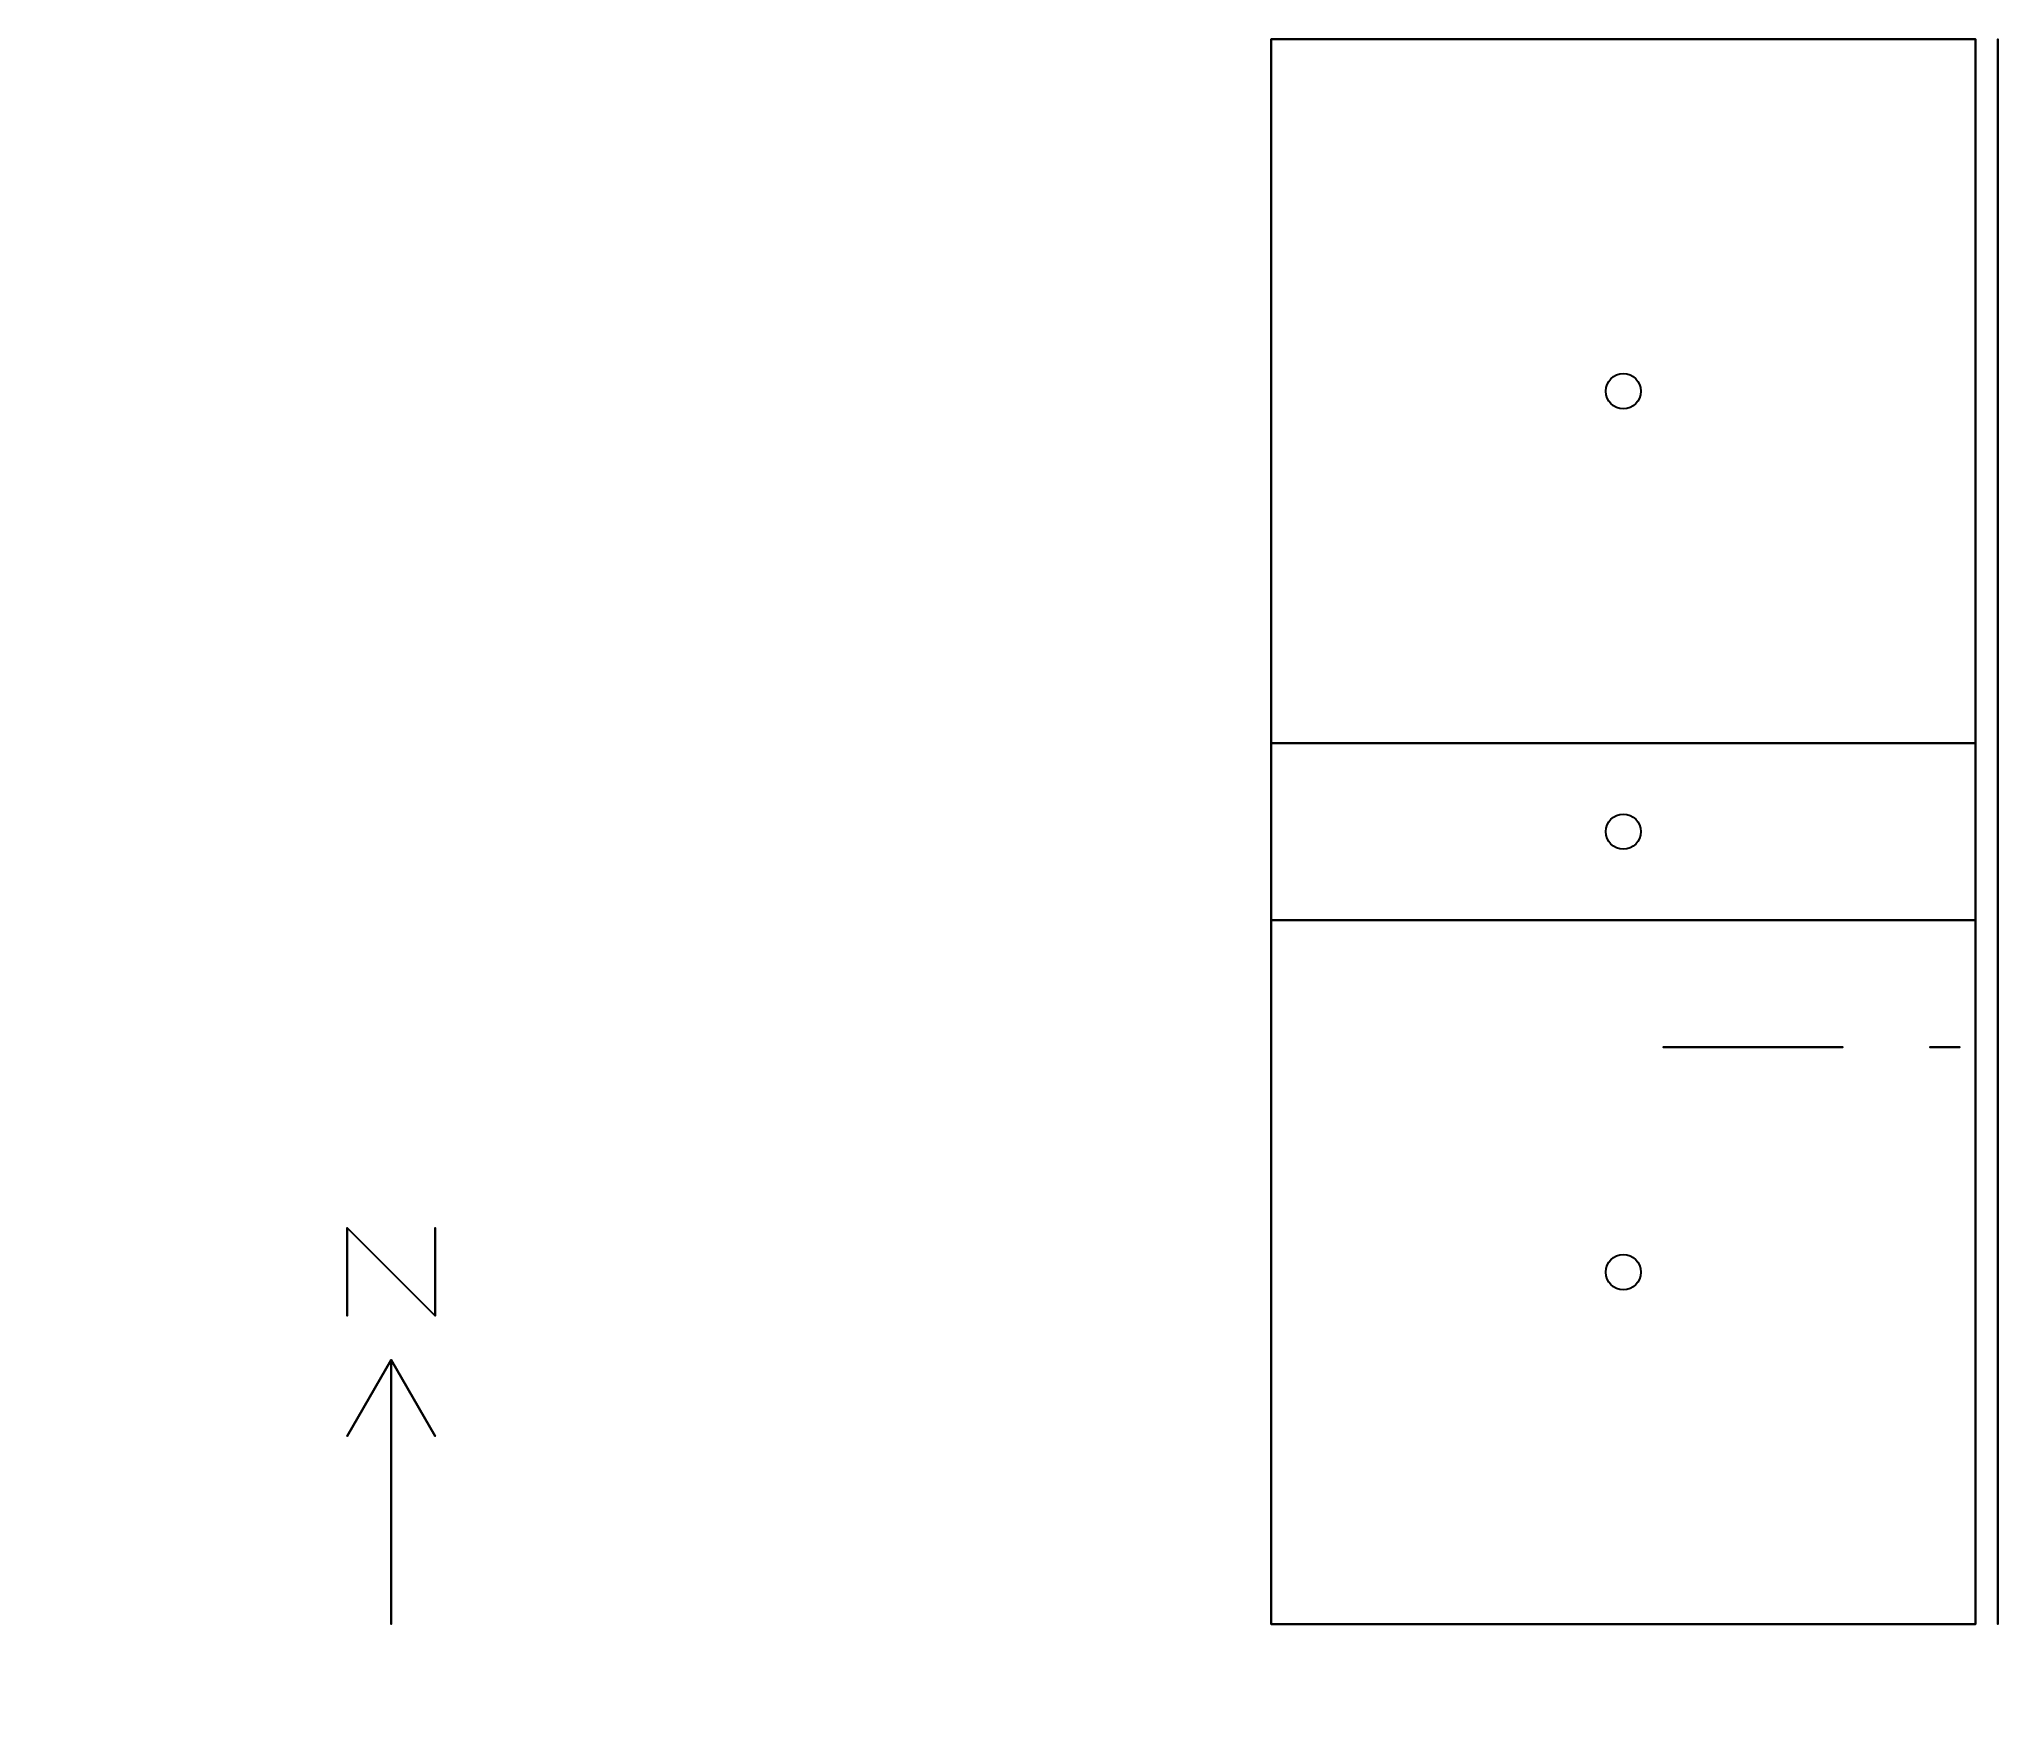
# Model space of a CAD drawing. Header units: metres. Extents: x -22.1 to 0.2, y -7.7 to 11.4.
import ezdxf

# ---------------------------------------------------------------- set-up
doc = ezdxf.new("R2010")
doc.units = ezdxf.units.M

msp = doc.modelspace()

# ---------------------------------------------------------------- linework, layer by layer
at = {"layer": '1', "color": 3}
for points in [[(-18.60323, -2.05337, 0.1), (-18.60323, -2.05337), (-18.60323, -3.05337), (-18.60323, -3.05337, 0.1)], [(-18.60323, -2.05337, 0.1), (-18.60323, -2.05337), (-17.60323, -3.05337), (-17.60323, -3.05337, 0.1)], [(-17.60323, -2.05337, 0.1), (-17.60323, -2.05337), (-17.60323, -3.05337), (-17.60323, -3.05337, 0.1)], [(-18.10323, -3.55337, 0.1), (-18.10323, -3.55337), (-18.60323, -4.4194), (-18.60323, -4.4194, 0.1)], [(-18.10323, -3.55337, 0.1), (-18.10323, -3.55337), (-18.10323, -6.55337), (-18.10323, -6.55337, 0.1)], [(-18.10323, -3.55337, 0.1), (-18.10323, -3.55337), (-17.60323, -4.4194), (-17.60323, -4.4194, 0.1)]]:
    msp.add_3dface(points, dxfattribs=at)
at = {"layer": 'BLOCCO1_CORRIDOIO', "color": 10}
msp.add_circle((-4.103, 2.447, 0.9), 0.2, dxfattribs=at)
msp.add_circle((-4.103, 2.447, 0.9), 0.2, dxfattribs=at)
at = {"layer": 'BLOCCO1_CORRIDOIO', "color": 43}
for points in [[(-0.10323, 3.45152, 3.5), (-0.10323, 3.45152), (-8.10323, 3.45152), (-8.10323, 3.45152, 3.5)], [(-8.10323, 3.45152, 3.5), (-8.10323, 3.45152), (-8.10323, 1.44215), (-8.10323, 1.44215, 3.5)], [(-0.10323, 1.44215, 3.5), (-0.10323, 1.44215), (-0.10323, 3.45152), (-0.10323, 3.45152, 3.5)], [(-8.10323, 1.44215, 3.5), (-8.10323, 1.44215), (-0.10323, 1.44215), (-0.10323, 1.44215, 3.5)]]:
    msp.add_3dface(points, dxfattribs=at)
at = {"layer": 'BLOCCO1_CORRIDOIO', "color": 8}
msp.add_3dface([(-8.10323, 3.45152), (-0.10323, 3.45152), (-0.10323, 1.44215), (-8.10323, 1.44215)], dxfattribs=at)
at = {"layer": 'BLOCCO1_CORRIDOIO', "color": 15}
msp.add_3dface([(-8.10323, 1.44215, 3.5), (-0.10323, 1.44215, 3.5), (-0.10323, 3.45152, 3.5), (-8.10323, 3.45152, 3.5)], dxfattribs=at)
at = {"layer": 'BLOCCO1_CORRIDOIO', "color": 45}
for points in [[(-0.28, 0, 1.53), (-0.28, 0, 0.67), (-0.62, 0, 0.67), (-0.62, 0, 1.53)], [(-0.62, 0, 1.53), (-0.62, 0, 0.67), (-0.28, 0, 0.67), (-0.28, 0, 1.53)]]:
    msp.add_3dface(points, dxfattribs=at)
at = {"layer": 'BLOCCO1_ROOM407', "color": 10}
msp.add_circle((-4.103, 7.449, 0.9), 0.2, dxfattribs=at)
msp.add_circle((-4.103, 7.449, 0.9), 0.2, dxfattribs=at)
at = {"layer": 'BLOCCO1_ROOM407', "color": 43}
for points in [[(-0.10323, 11.44663, 3.5), (-0.10323, 11.44663), (-8.10323, 11.44663), (-8.10323, 11.44663, 3.5)], [(-8.10323, 11.44663, 3.5), (-8.10323, 11.44663), (-8.10323, 3.45152), (-8.10323, 3.45152, 3.5)], [(-0.10323, 3.45152, 3.5), (-0.10323, 3.45152), (-0.10323, 11.44663), (-0.10323, 11.44663, 3.5)], [(-8.10323, 3.45152, 3.5), (-8.10323, 3.45152), (-0.10323, 3.45152), (-0.10323, 3.45152, 3.5)]]:
    msp.add_3dface(points, dxfattribs=at)
at = {"layer": 'BLOCCO1_ROOM407', "color": 8}
msp.add_3dface([(-8.10323, 11.44663), (-0.10323, 11.44663), (-0.10323, 3.45152), (-8.10323, 3.45152)], dxfattribs=at)
at = {"layer": 'BLOCCO1_ROOM407', "color": 15}
msp.add_3dface([(-8.10323, 3.45152, 3.5), (-0.10323, 3.45152, 3.5), (-0.10323, 11.44663, 3.5), (-8.10323, 11.44663, 3.5)], dxfattribs=at)
at = {"layer": 'BLOCCO1_ROOM407', "color": 143}
msp.add_3dface([(-1.61, 0, 0.98), (-1.61, 0, 0.44), (-3.65, 0, 0.44), (-3.65, 0, 0.98)], dxfattribs=at)
at = {"layer": 'BLOCCO1_ROOM407', "color": 45}
msp.add_3dface([(-0.62, 0, 1.53), (-0.62, 0, 0.67), (-0.28, 0, 0.67), (-0.28, 0, 1.53)], dxfattribs=at)
at = {"layer": 'BLOCCO1_ROOM408', "color": 10}
msp.add_circle((-4.103, -2.556, 0.9), 0.2, dxfattribs=at)
msp.add_circle((-4.103, -2.556, 0.9), 0.2, dxfattribs=at)
at = {"layer": 'BLOCCO1_ROOM408', "color": 43}
for points in [[(-0.10323, 1.44215, 3.5), (-0.10323, 1.44215), (-8.10323, 1.44215), (-8.10323, 1.44215, 3.5)], [(-8.10323, 1.44215, 3.5), (-8.10323, 1.44215), (-8.10323, -6.55337), (-8.10323, -6.55337, 3.5)], [(-0.10323, -6.55337, 3.5), (-0.10323, -6.55337), (-0.10323, 1.44215), (-0.10323, 1.44215, 3.5)], [(-8.10323, -6.55337, 3.5), (-8.10323, -6.55337), (-0.10323, -6.55337), (-0.10323, -6.55337, 3.5)]]:
    msp.add_3dface(points, dxfattribs=at)
at = {"layer": 'BLOCCO1_ROOM408', "color": 8}
msp.add_3dface([(-8.10323, 1.44215), (-0.10323, 1.44215), (-0.10323, -6.55337), (-8.10323, -6.55337)], dxfattribs=at)
at = {"layer": 'BLOCCO1_ROOM408', "color": 15}
msp.add_3dface([(-8.10323, -6.55337, 3.5), (-0.10323, -6.55337, 3.5), (-0.10323, 1.44215, 3.5), (-8.10323, 1.44215, 3.5)], dxfattribs=at)
at = {"layer": 'BLOCCO1_ROOM408', "color": 143}
msp.add_3dface([(-3.65, 0, 0.98), (-3.65, 0, 0.44), (-1.61, 0, 0.44), (-1.61, 0, 0.98)], dxfattribs=at)
at = {"layer": 'BLOCCO1_ROOM408', "color": 45}
msp.add_3dface([(-0.28, 0, 1.53), (-0.28, 0, 0.67), (-0.62, 0, 0.67), (-0.62, 0, 1.53)], dxfattribs=at)
at = {"layer": 'Building Shading', "color": 195}
for points in [[(-8.10323, 11.44663, -0.44268), (-0.10323, 11.44663, -0.44268), (-0.10323, -6.55337, -0.44268), (-8.10323, -6.55337, -0.44268)], [(-8.10323, -6.55337, -0.44268), (-0.10323, -6.55337, -0.44268), (-0.10323, 11.44663, -0.44268), (-8.10323, 11.44663, -0.44268)], [(-8.10323, -6.55337, 3.5), (-8.10323, -6.55337), (-8.10323, 11.44663), (-8.10323, 11.44663, 3.5)], [(-8.10323, 11.44663, 3.5), (-8.10323, 11.44663), (-8.10323, -6.55337), (-8.10323, -6.55337, 3.5)], [(0.15207, -6.55337, 3.5), (0.15207, -6.55337), (0.15207, 11.44663), (0.15207, 11.44663, 3.5)], [(0.15207, 11.44663, 3.5), (0.15207, 11.44663), (0.15207, -6.55337), (0.15207, -6.55337, 3.5)]]:
    msp.add_3dface(points, dxfattribs=at)

doc.saveas('drawing.dxf')
